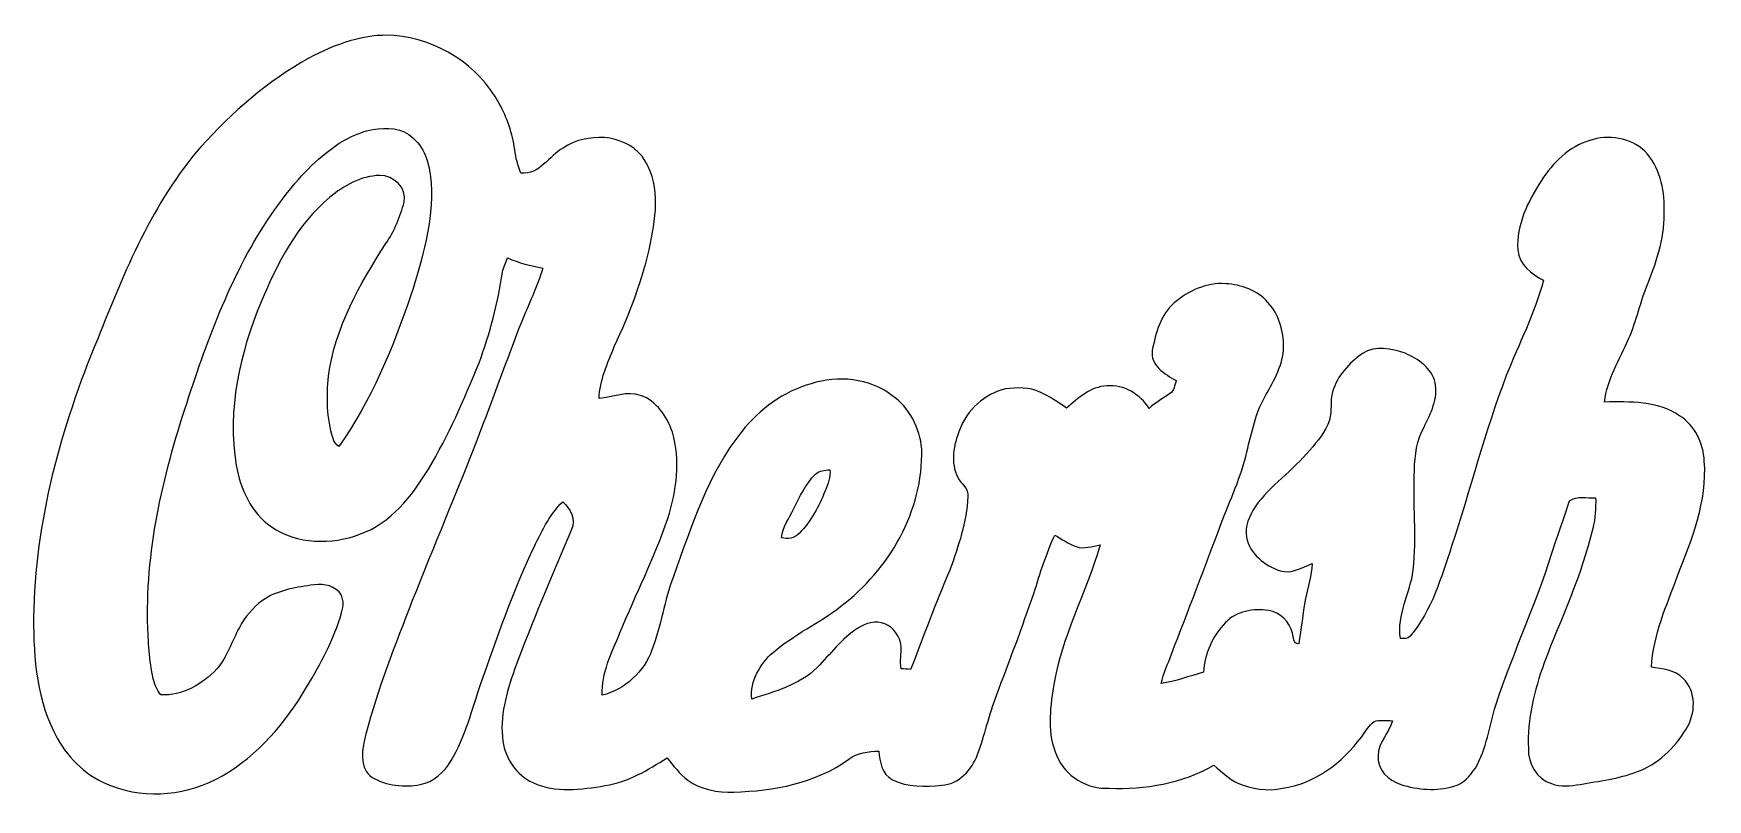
# Model space of a CAD drawing. Header units: centimetres. Extents: x -12.4 to 12.4, y -5.7 to 5.6.
import ezdxf

# ---------------------------------------------------------------- set-up
doc = ezdxf.new("R2010")
doc.units = ezdxf.units.CM
doc.header["$MEASUREMENT"] = 0
doc.layers.add('Camada 1', color=7, linetype='Continuous')

msp = doc.modelspace()

# ---------------------------------------------------------------- linework, layer by layer
at = {"layer": 'Camada 1', "color": 156}
for points, knots in [([(-8.3185, 5.27931), (-7.93185, 5.48569), (-7.49969, 5.64585), (-7.0545, 5.61516), (-7.0545, 5.61516), (-6.4082, 5.56718), (-5.79861, 5.1756), (-5.49168, 4.60409), (-5.49168, 4.60409), (-5.37562, 4.39173), (-5.29412, 4.16031), (-5.26167, 3.92007), (-5.26167, 3.92007), (-5.24615, 3.80012), (-5.21794, 3.68194), (-5.16995, 3.57046), (-5.16995, 3.57046), (-4.89374, 3.54224), (-4.75684, 3.82658), (-4.54377, 3.94404), (-4.54377, 3.94404), (-4.19064, 4.17759), (-3.653, 4.16207), (-3.37219, 3.82269), (-3.37219, 3.82269), (-3.09703, 3.45086), (-3.15806, 2.95556), (-3.2452, 2.53083), (-3.2452, 2.53083), (-3.35774, 1.99884), (-3.55458, 1.48836), (-3.78354, 0.99659), (-3.78354, 0.99659), (-3.88196, 0.74719), (-4.00368, 0.49494), (-4.00897, 0.22189), (-4.00897, 0.22189), (-3.80541, 0.24589), (-3.59798, 0.3376), (-3.39336, 0.27094), (-3.39336, 0.27094), (-3.15524, 0.18486), (-3.00143, -0.04304), (-2.92206, -0.27374), (-2.92206, -0.27374), (-2.79681, -0.69532), (-2.85855, -1.14618), (-2.99049, -1.55821), (-2.99049, -1.55821), (-3.18523, -2.14136), (-3.46779, -2.68958), (-3.69992, -3.25754), (-3.69992, -3.25754), (-3.82198, -3.55353), (-3.97898, -3.85409), (-3.96205, -4.18394), (-3.96205, -4.18394), (-3.62338, -4.10174), (-3.34468, -3.83292), (-3.22438, -3.50908), (-3.22438, -3.50908), (-3.08785, -3.15489), (-3.04305, -2.77283), (-2.90547, -2.41864), (-2.90547, -2.41864), (-2.63489, -1.67286), (-2.39642, -0.89005), (-1.88911, -0.26387), (-1.88911, -0.26387), (-1.6256, 0.06561), (-1.27141, 0.32985), (-0.86147, 0.44379), (-0.86147, 0.44379), (-0.46426, 0.56938), (0.00105, 0.52811), (0.33867, 0.27094), (0.33867, 0.27094), (0.59655, 0.0896), (0.75671, -0.21449), (0.77998, -0.52704), (0.77998, -0.52704), (0.80715, -1.44638), (0.29774, -2.31527), (-0.4205, -2.86278), (-0.4205, -2.86278), (-0.74083, -3.11221), (-1.1176, -3.28153), (-1.42628, -3.54717), (-1.42628, -3.54717), (-1.62136, -3.71827), (-1.77095, -3.97298), (-1.74308, -4.23969), (-1.74308, -4.23969), (-1.40582, -4.12503), (-1.03645, -4.03472), (-0.7754, -3.77577), (-0.7754, -3.77577), (-0.57962, -3.57363), (-0.40674, -3.34256), (-0.16791, -3.18769), (-0.16791, -3.18769), (-0.05079, -3.11431), (0.09983, -3.0674), (0.23424, -3.12242), (0.23424, -3.12242), (0.36829, -3.17675), (0.45507, -3.31505), (0.47554, -3.45475), (0.47554, -3.45475), (0.48048, -3.56622), (0.45225, -3.67841), (0.47659, -3.78919), (0.47659, -3.78919), (0.5228, -3.79236), (0.56902, -3.79694), (0.61524, -3.80188), (0.61524, -3.80188), (0.80751, -3.3087), (0.98743, -2.81023), (1.19768, -2.32445), (1.19768, -2.32445), (1.32503, -1.97238), (1.44744, -1.60901), (1.46614, -1.2326), (1.46614, -1.2326), (1.48307, -1.11195), (1.36455, -1.04493), (1.31762, -0.94791), (1.31762, -0.94791), (1.20156, -0.72884), (1.25377, -0.46355), (1.34231, -0.24411), (1.34231, -0.24411), (1.44955, 0.05503), (1.71484, 0.29562), (2.02564, 0.36547), (2.02564, 0.36547), (2.19569, 0.3891), (2.37808, 0.39475), (2.53717, 0.31962), (2.53717, 0.31962), (2.67794, 0.25717), (2.80317, 0.16581), (2.93193, 0.08183), (2.93193, 0.08183), (3.10515, 0.22895), (3.28719, 0.40252), (3.52882, 0.41027), (3.52882, 0.41027), (3.78459, 0.43921), (4.0199, 0.28292), (4.15819, 0.07761), (4.15819, 0.07761), (4.25238, 0.16191), (4.36209, 0.22506), (4.4651, 0.29739), (4.4651, 0.29739), (4.52895, 0.34008), (4.53495, 0.42333), (4.55965, 0.48965), (4.55965, 0.48965), (4.38925, 0.5842), (4.16842, 0.71472), (4.20404, 0.94402), (4.20404, 0.94402), (4.2545, 1.19627), (4.32435, 1.47109), (4.53002, 1.64394), (4.53002, 1.64394), (4.74062, 1.82104), (5.0119, 1.95192), (5.29307, 1.92829), (5.29307, 1.92829), (5.5252, 1.91664), (5.76438, 1.82915), (5.92067, 1.65064), (5.92067, 1.65064), (6.08717, 1.4746), (6.15385, 1.22414), (6.1528, 0.98636), (6.1528, 0.98636), (6.15102, 0.72707), (6.01169, 0.49954), (5.89173, 0.27905), (5.89173, 0.27905), (5.73651, 0.0208), (5.68254, -0.27975), (5.60599, -0.56727), (5.60599, -0.56727), (5.52626, -0.93802), (5.35939, -1.28093), (5.22639, -1.63405), (5.22639, -1.63405), (4.98474, -2.28177), (4.73604, -2.92664), (4.48909, -3.57222), (4.48909, -3.57222), (4.43442, -3.71651), (4.37198, -3.85833), (4.33317, -4.00826), (4.33317, -4.00826), (4.54837, -3.97722), (4.75402, -3.90031), (4.96252, -3.8414), (4.96252, -3.8414), (4.98369, -3.56658), (5.09939, -3.30164), (5.29166, -3.10373), (5.29166, -3.10373), (5.45182, -2.9337), (5.70511, -2.89102), (5.92771, -2.92381), (5.92771, -2.92381), (6.10059, -2.95063), (6.24628, -3.0935), (6.28332, -3.26354), (6.28332, -3.26354), (6.30731, -3.32034), (6.29179, -3.41948), (6.37716, -3.42018), (6.37716, -3.42018), (6.4149, -3.19651), (6.43678, -2.97039), (6.47912, -2.74778), (6.47912, -2.74778), (6.51016, -2.57457), (6.56624, -2.40558), (6.57965, -2.22919), (6.57965, -2.22919), (6.42549, -2.28106), (6.27167, -2.38901), (6.10198, -2.33398), (6.10198, -2.33398), (5.87233, -2.25848), (5.65009, -2.08314), (5.60139, -1.83549), (5.60139, -1.83549), (5.57423, -1.67498), (5.64479, -1.5187), (5.72947, -1.38711), (5.72947, -1.38711), (5.95347, -1.06291), (6.29391, -0.84666), (6.54156, -0.54327), (6.54156, -0.54327), (6.65621, -0.40815), (6.78074, -0.27094), (6.8326, -0.09701), (6.8326, -0.09701), (6.87809, 0.03951), (6.83612, 0.18803), (6.88092, 0.3249), (6.88092, 0.3249), (6.95113, 0.56161), (7.12645, 0.75459), (7.32542, 0.89322), (7.32542, 0.89322), (7.51557, 1.01318), (7.75723, 0.96801), (7.95619, 0.895), (7.95619, 0.895), (8.15233, 0.81774), (8.35201, 0.67556), (8.40386, 0.45931), (8.40386, 0.45931), (8.44937, 0.22613), (8.33966, 0.00246), (8.23806, -0.20002), (8.23806, -0.20002), (8.13223, -0.39475), (8.09837, -0.61911), (8.09695, -0.83819), (8.09695, -0.83819), (8.07049, -1.33349), (8.13364, -1.83091), (8.0772, -2.3248), (8.0772, -2.3248), (8.03627, -2.66805), (7.82954, -2.98696), (7.88775, -3.34115), (7.88775, -3.34115), (7.93784, -3.3401), (8.00099, -3.35845), (8.03205, -3.30482), (8.03205, -3.30482), (8.35518, -2.92559), (8.49205, -2.43346), (8.64799, -1.9699), (8.64799, -1.9699), (8.92315, -1.12676), (9.14505, -0.26599), (9.45973, 0.56409), (9.45973, 0.56409), (9.64459, 1.03611), (9.88552, 1.48836), (10.01218, 1.98154), (10.01218, 1.98154), (9.83333, 2.07432), (9.64494, 2.21226), (9.63012, 2.43204), (9.63012, 2.43204), (9.60542, 2.80387), (9.78252, 3.15595), (9.98114, 3.45968), (9.98114, 3.45968), (10.14942, 3.72638), (10.39071, 3.96346), (10.69764, 4.05799), (10.69764, 4.05799), (10.97385, 4.14867), (11.30123, 4.09892), (11.51712, 3.89714), (11.51712, 3.89714), (11.73339, 3.66854), (11.81276, 3.34256), (11.80358, 3.03459), (11.80358, 3.03459), (11.82122, 2.65677), (11.70586, 2.28881), (11.56441, 1.9431), (11.56441, 1.9431), (11.45046, 1.67111), (11.39613, 1.37795), (11.27441, 1.10878), (11.27441, 1.10878), (11.14565, 0.80151), (10.95021, 0.51047), (10.91917, 0.17144), (10.91917, 0.17144), (11.29595, 0.17638), (11.70727, 0.1912), (12.03254, -0.0321), (12.03254, -0.0321), (12.26007, -0.17638), (12.38708, -0.44131), (12.39943, -0.70626), (12.39943, -0.70626), (12.44706, -1.30104), (12.21281, -1.86655), (12.00326, -2.41017), (12.00326, -2.41017), (11.83993, -2.85043), (11.6399, -3.2907), (11.6145, -3.76624), (11.6145, -3.76624), (11.7796, -3.78882), (11.95916, -3.80965), (12.08405, -3.93312), (12.08405, -3.93312), (12.28936, -4.12679), (12.27137, -4.46122), (12.13061, -4.68736), (12.13061, -4.68736), (11.95916, -4.9671), (11.70763, -5.21229), (11.39296, -5.322), (11.39296, -5.322), (11.12519, -5.42642), (10.83768, -5.45606), (10.55722, -5.50721), (10.55722, -5.50721), (10.41576, -5.53295), (10.26583, -5.54813), (10.12825, -5.49556), (10.12825, -5.49556), (9.91376, -5.42607), (9.7783, -5.19677), (9.78712, -4.97628), (9.78712, -4.97628), (9.76383, -4.54025), (9.87812, -4.11198), (10.02135, -3.70416), (10.02135, -3.70416), (10.27112, -3.0427), (10.58192, -2.4003), (10.74242, -1.70814), (10.74242, -1.70814), (10.78442, -1.55928), (10.789, -1.4037), (10.78583, -1.25024), (10.78583, -1.25024), (10.65988, -1.26188), (10.50607, -1.21072), (10.40024, -1.29504), (10.40024, -1.29504), (10.32898, -1.49718), (10.26548, -1.70249), (10.19033, -1.90394), (10.19033, -1.90394), (9.9455, -2.7312), (9.57226, -3.5126), (9.30344, -4.33139), (9.30344, -4.33139), (9.20855, -4.64397), (9.16657, -4.9784), (9.00041, -5.26486), (9.00041, -5.26486), (8.9214, -5.38091), (8.8212, -5.50016), (8.67903, -5.53507), (8.67903, -5.53507), (8.42291, -5.61269), (8.14528, -5.5887), (7.89305, -5.50862), (7.89305, -5.50862), (7.71136, -5.45007), (7.53392, -5.28672), (7.55896, -5.07965), (7.55896, -5.07965), (7.55297, -4.88102), (7.72476, -4.74486), (7.76817, -4.5614), (7.76817, -4.5614), (7.67749, -4.55965), (7.58437, -4.54907), (7.49545, -4.57129), (7.49545, -4.57129), (7.41574, -4.63373), (7.36811, -4.72687), (7.30744, -4.80625), (7.30744, -4.80625), (7.02203, -5.18407), (6.61528, -5.50016), (6.1348, -5.56577), (6.1348, -5.56577), (5.91255, -5.61269), (5.67901, -5.57917), (5.47229, -5.48781), (5.47229, -5.48781), (5.33681, -5.42571), (5.23098, -5.31777), (5.1181, -5.22393), (5.1181, -5.22393), (4.64855, -5.49451), (4.09787, -5.58446), (3.56164, -5.56436), (3.56164, -5.56436), (3.23497, -5.58729), (2.91324, -5.38373), (2.78448, -5.08494), (2.78448, -5.08494), (2.6423, -4.76003), (2.68286, -4.39596), (2.73507, -4.05589), (2.73507, -4.05589), (2.8515, -3.31927), (3.22757, -2.66064), (3.42793, -1.94875), (3.42793, -1.94875), (3.31187, -1.97484), (3.18947, -2.014), (3.07128, -1.9766), (3.07128, -1.9766), (2.95592, -1.93957), (2.86208, -1.85844), (2.75449, -1.80552), (2.75449, -1.80552), (2.62819, -2.08104), (2.53753, -2.37067), (2.44897, -2.65994), (2.44897, -2.65994), (2.27012, -3.17112), (2.08421, -3.68017), (1.88982, -4.18606), (1.88982, -4.18606), (1.78118, -4.47321), (1.71555, -4.77485), (1.61008, -5.06341), (1.61008, -5.06341), (1.52646, -5.29271), (1.33139, -5.50545), (1.07492, -5.52131), (1.07492, -5.52131), (0.83114, -5.54284), (0.56761, -5.55412), (0.3443, -5.43772), (0.3443, -5.43772), (0.19085, -5.35622), (0.15239, -5.17065), (0.14569, -5.0119), (0.14569, -5.0119), (-0.00916, -5.01967), (-0.17497, -5.03344), (-0.30232, -5.1315), (-0.30232, -5.1315), (-0.79269, -5.49063), (-1.41464, -5.60704), (-2.01083, -5.62081), (-2.01083, -5.62081), (-2.24825, -5.62997), (-2.49765, -5.58765), (-2.69239, -5.443), (-2.69239, -5.443), (-2.82046, -5.35905), (-2.90194, -5.22639), (-2.99931, -5.11174), (-2.99931, -5.11174), (-3.28224, -5.29624), (-3.5821, -5.47158), (-3.92041, -5.52662), (-3.92041, -5.52662), (-4.27319, -5.58129), (-4.65666, -5.64373), (-4.99109, -5.4797), (-4.99109, -5.4797), (-5.23592, -5.37245), (-5.39855, -5.12655), (-5.43806, -4.86657), (-5.43806, -4.86657), (-5.48922, -4.50249), (-5.38268, -4.1416), (-5.26415, -3.80152), (-5.26415, -3.80152), (-5.0052, -3.09879), (-4.7117, -2.40982), (-4.42029, -1.72013), (-4.42029, -1.72013), (-4.34481, -1.57585), (-4.439, -1.40757), (-4.54837, -1.30986), (-4.54837, -1.30986), (-4.7558, -1.50883), (-4.87115, -1.77729), (-4.99886, -2.02952), (-4.99886, -2.02952), (-5.3026, -2.66982), (-5.52414, -3.34468), (-5.7665, -4.00967), (-5.7665, -4.00967), (-5.89562, -4.39666), (-5.99546, -4.79918), (-6.20572, -5.15267), (-6.20572, -5.15267), (-6.30802, -5.322), (-6.46324, -5.47652), (-6.66608, -5.50932), (-6.66608, -5.50932), (-6.9035, -5.55519), (-7.16704, -5.52944), (-7.37763, -5.40526), (-7.37763, -5.40526), (-7.58789, -5.25992), (-7.52228, -4.97346), (-7.47323, -4.76355), (-7.47323, -4.76355), (-7.29721, -4.08445), (-7.0365, -3.43146), (-6.78249, -2.77883), (-6.78249, -2.77883), (-6.46465, -1.97026), (-6.12386, -1.17086), (-5.80989, -0.36089), (-5.80989, -0.36089), (-5.59223, 0.21166), (-5.38268, 0.78739), (-5.1629, 1.35924), (-5.1629, 1.35924), (-5.05459, 1.62524), (-4.92901, 1.88489), (-4.84363, 2.16005), (-4.84363, 2.16005), (-5.0225, 2.19533), (-5.19994, 2.23731), (-5.36645, 2.31281), (-5.36645, 2.31281), (-5.39679, 2.24401), (-5.4296, 2.17487), (-5.44371, 2.10007), (-5.44371, 2.10007), (-5.5118, 1.64041), (-5.63138, 1.18745), (-5.79154, 0.7514), (-5.79154, 0.7514), (-6.0152, 0.21378), (-6.24346, -0.32561), (-6.54437, -0.82549), (-6.54437, -0.82549), (-6.78709, -1.22802), (-7.10423, -1.62665), (-7.56002, -1.79246), (-7.56002, -1.79246), (-7.98336, -1.94804), (-8.49665, -1.94663), (-8.87553, -1.67993), (-8.87553, -1.67993), (-9.17821, -1.4753), (-9.33344, -1.11619), (-9.39729, -0.76799), (-9.39729, -0.76799), (-9.53417, 0.05503), (-9.34437, 0.89782), (-9.02793, 1.6577), (-9.02793, 1.6577), (-8.78699, 2.2299), (-8.497, 2.80987), (-8.00876, 3.21203), (-8.00876, 3.21203), (-7.79992, 3.38596), (-7.5452, 3.53201), (-7.26687, 3.53625), (-7.26687, 3.53625), (-7.06332, 3.54012), (-6.85906, 3.35492), (-6.90316, 3.14218), (-6.90316, 3.14218), (-6.96453, 2.92522), (-7.04639, 2.70968), (-7.17761, 2.52482), (-7.17761, 2.52482), (-7.56179, 1.92158), (-7.93256, 1.27847), (-8.02604, 0.55703), (-8.02604, 0.55703), (-8.0592, 0.2487), (-8.05285, -0.0702), (-7.95867, -0.36829), (-7.95867, -0.36829), (-7.94808, -0.41875), (-7.91245, -0.4572), (-7.87505, -0.49072), (-7.87505, -0.49072), (-7.39174, 0.19015), (-7.07107, 0.97155), (-6.80473, 1.7586), (-6.80473, 1.7586), (-6.63151, 2.29517), (-6.47347, 2.85255), (-6.50168, 3.42194), (-6.50168, 3.42194), (-6.52285, 3.66394), (-6.57895, 3.92852), (-6.77262, 4.09363), (-6.77262, 4.09363), (-6.92538, 4.25167), (-7.16492, 4.24885), (-7.36669, 4.22027), (-7.36669, 4.22027), (-7.62669, 4.16877), (-7.86448, 4.03718), (-8.0659, 3.86785), (-8.0659, 3.86785), (-8.36541, 3.63607), (-8.60178, 3.33691), (-8.82297, 3.03247), (-8.82297, 3.03247), (-9.41528, 2.19321), (-9.78041, 1.22237), (-10.09861, 0.2533), (-10.09861, 0.2533), (-10.46091, -0.82868), (-10.73819, -1.95757), (-10.71209, -3.1062), (-10.71209, -3.1062), (-10.70362, -3.38454), (-10.69057, -3.66501), (-10.63025, -3.9377), (-10.63025, -3.9377), (-10.61297, -4.02624), (-10.56781, -4.10491), (-10.51736, -4.17865), (-10.51736, -4.17865), (-10.19563, -4.19559), (-9.89859, -4.01742), (-9.68375, -3.79201), (-9.68375, -3.79201), (-9.53169, -3.61209), (-9.46326, -3.38067), (-9.35037, -3.17712), (-9.35037, -3.17712), (-9.26994, -3.01907), (-9.14823, -2.88466), (-9.00853, -2.77636), (-9.00853, -2.77636), (-8.79933, -2.62995), (-8.53969, -2.58762), (-8.29275, -2.54987), (-8.29275, -2.54987), (-8.14881, -2.52871), (-7.97489, -2.53152), (-7.87118, -2.64971), (-7.87118, -2.64971), (-7.79322, -2.73297), (-7.80308, -2.85715), (-7.83307, -2.95875), (-7.83307, -2.95875), (-7.94631, -3.35209), (-8.14492, -3.71439), (-8.35201, -4.06541), (-8.35201, -4.06541), (-8.66245, -4.59139), (-9.07379, -5.07929), (-9.61072, -5.38339), (-9.61072, -5.38339), (-10.10108, -5.66807), (-10.71845, -5.73263), (-11.25113, -5.53084), (-11.25113, -5.53084), (-11.59333, -5.40278), (-11.88085, -5.14419), (-12.05335, -4.82282), (-12.05335, -4.82282), (-12.35674, -4.28059), (-12.40719, -3.64172), (-12.40648, -3.03247), (-12.40648, -3.03247), (-12.38814, -1.60267), (-11.99868, -0.2025), (-11.45398, 1.11125), (-11.45398, 1.11125), (-11.05534, 2.11278), (-10.6366, 3.13513), (-9.92399, 3.96063), (-9.92399, 3.96063), (-9.45762, 4.47498), (-8.92951, 4.94347), (-8.3185, 5.27931)], [0, 0, 0, 0, 0.00555556, 0.00555556, 0.00555556, 0.00555556, 0.01111111, 0.01111111, 0.01111111, 0.01111111, 0.01666667, 0.01666667, 0.01666667, 0.01666667, 0.02222222, 0.02222222, 0.02222222, 0.02222222, 0.02777778, 0.02777778, 0.02777778, 0.02777778, 0.03333333, 0.03333333, 0.03333333, 0.03333333, 0.03888889, 0.03888889, 0.03888889, 0.03888889, 0.04444444, 0.04444444, 0.04444444, 0.04444444, 0.05, 0.05, 0.05, 0.05, 0.05555556, 0.05555556, 0.05555556, 0.05555556, 0.06111111, 0.06111111, 0.06111111, 0.06111111, 0.06666667, 0.06666667, 0.06666667, 0.06666667, 0.07222222, 0.07222222, 0.07222222, 0.07222222, 0.07777778, 0.07777778, 0.07777778, 0.07777778, 0.08333333, 0.08333333, 0.08333333, 0.08333333, 0.08888889, 0.08888889, 0.08888889, 0.08888889, 0.09444444, 0.09444444, 0.09444444, 0.09444444, 0.1, 0.1, 0.1, 0.1, 0.10555556, 0.10555556, 0.10555556, 0.10555556, 0.11111111, 0.11111111, 0.11111111, 0.11111111, 0.11666667, 0.11666667, 0.11666667, 0.11666667, 0.12222222, 0.12222222, 0.12222222, 0.12222222, 0.12777778, 0.12777778, 0.12777778, 0.12777778, 0.13333333, 0.13333333, 0.13333333, 0.13333333, 0.13888889, 0.13888889, 0.13888889, 0.13888889, 0.14444444, 0.14444444, 0.14444444, 0.14444444, 0.15, 0.15, 0.15, 0.15, 0.15555556, 0.15555556, 0.15555556, 0.15555556, 0.16111111, 0.16111111, 0.16111111, 0.16111111, 0.16666667, 0.16666667, 0.16666667, 0.16666667, 0.17222222, 0.17222222, 0.17222222, 0.17222222, 0.17777778, 0.17777778, 0.17777778, 0.17777778, 0.18333333, 0.18333333, 0.18333333, 0.18333333, 0.18888889, 0.18888889, 0.18888889, 0.18888889, 0.19444444, 0.19444444, 0.19444444, 0.19444444, 0.2, 0.2, 0.2, 0.2, 0.20555556, 0.20555556, 0.20555556, 0.20555556, 0.21111111, 0.21111111, 0.21111111, 0.21111111, 0.21666667, 0.21666667, 0.21666667, 0.21666667, 0.22222222, 0.22222222, 0.22222222, 0.22222222, 0.22777778, 0.22777778, 0.22777778, 0.22777778, 0.23333333, 0.23333333, 0.23333333, 0.23333333, 0.23888889, 0.23888889, 0.23888889, 0.23888889, 0.24444444, 0.24444444, 0.24444444, 0.24444444, 0.25, 0.25, 0.25, 0.25, 0.25555556, 0.25555556, 0.25555556, 0.25555556, 0.26111111, 0.26111111, 0.26111111, 0.26111111, 0.26666667, 0.26666667, 0.26666667, 0.26666667, 0.27222222, 0.27222222, 0.27222222, 0.27222222, 0.27777778, 0.27777778, 0.27777778, 0.27777778, 0.28333333, 0.28333333, 0.28333333, 0.28333333, 0.28888889, 0.28888889, 0.28888889, 0.28888889, 0.29444444, 0.29444444, 0.29444444, 0.29444444, 0.3, 0.3, 0.3, 0.3, 0.30555556, 0.30555556, 0.30555556, 0.30555556, 0.31111111, 0.31111111, 0.31111111, 0.31111111, 0.31666667, 0.31666667, 0.31666667, 0.31666667, 0.32222222, 0.32222222, 0.32222222, 0.32222222, 0.32777778, 0.32777778, 0.32777778, 0.32777778, 0.33333333, 0.33333333, 0.33333333, 0.33333333, 0.33888889, 0.33888889, 0.33888889, 0.33888889, 0.34444444, 0.34444444, 0.34444444, 0.34444444, 0.35, 0.35, 0.35, 0.35, 0.35555556, 0.35555556, 0.35555556, 0.35555556, 0.36111111, 0.36111111, 0.36111111, 0.36111111, 0.36666667, 0.36666667, 0.36666667, 0.36666667, 0.37222222, 0.37222222, 0.37222222, 0.37222222, 0.37777778, 0.37777778, 0.37777778, 0.37777778, 0.38333333, 0.38333333, 0.38333333, 0.38333333, 0.38888889, 0.38888889, 0.38888889, 0.38888889, 0.39444444, 0.39444444, 0.39444444, 0.39444444, 0.4, 0.4, 0.4, 0.4, 0.40555556, 0.40555556, 0.40555556, 0.40555556, 0.41111111, 0.41111111, 0.41111111, 0.41111111, 0.41666667, 0.41666667, 0.41666667, 0.41666667, 0.42222222, 0.42222222, 0.42222222, 0.42222222, 0.42777778, 0.42777778, 0.42777778, 0.42777778, 0.43333333, 0.43333333, 0.43333333, 0.43333333, 0.43888889, 0.43888889, 0.43888889, 0.43888889, 0.44444444, 0.44444444, 0.44444444, 0.44444444, 0.45, 0.45, 0.45, 0.45, 0.45555556, 0.45555556, 0.45555556, 0.45555556, 0.46111111, 0.46111111, 0.46111111, 0.46111111, 0.46666667, 0.46666667, 0.46666667, 0.46666667, 0.47222222, 0.47222222, 0.47222222, 0.47222222, 0.47777778, 0.47777778, 0.47777778, 0.47777778, 0.48333333, 0.48333333, 0.48333333, 0.48333333, 0.48888889, 0.48888889, 0.48888889, 0.48888889, 0.49444444, 0.49444444, 0.49444444, 0.49444444, 0.5, 0.5, 0.5, 0.5, 0.50555556, 0.50555556, 0.50555556, 0.50555556, 0.51111111, 0.51111111, 0.51111111, 0.51111111, 0.51666667, 0.51666667, 0.51666667, 0.51666667, 0.52222222, 0.52222222, 0.52222222, 0.52222222, 0.52777778, 0.52777778, 0.52777778, 0.52777778, 0.53333333, 0.53333333, 0.53333333, 0.53333333, 0.53888889, 0.53888889, 0.53888889, 0.53888889, 0.54444444, 0.54444444, 0.54444444, 0.54444444, 0.55, 0.55, 0.55, 0.55, 0.55555556, 0.55555556, 0.55555556, 0.55555556, 0.56111111, 0.56111111, 0.56111111, 0.56111111, 0.56666667, 0.56666667, 0.56666667, 0.56666667, 0.57222222, 0.57222222, 0.57222222, 0.57222222, 0.57777778, 0.57777778, 0.57777778, 0.57777778, 0.58333333, 0.58333333, 0.58333333, 0.58333333, 0.58888889, 0.58888889, 0.58888889, 0.58888889, 0.59444444, 0.59444444, 0.59444444, 0.59444444, 0.6, 0.6, 0.6, 0.6, 0.60555556, 0.60555556, 0.60555556, 0.60555556, 0.61111111, 0.61111111, 0.61111111, 0.61111111, 0.61666667, 0.61666667, 0.61666667, 0.61666667, 0.62222222, 0.62222222, 0.62222222, 0.62222222, 0.62777778, 0.62777778, 0.62777778, 0.62777778, 0.63333333, 0.63333333, 0.63333333, 0.63333333, 0.63888889, 0.63888889, 0.63888889, 0.63888889, 0.64444444, 0.64444444, 0.64444444, 0.64444444, 0.65, 0.65, 0.65, 0.65, 0.65555556, 0.65555556, 0.65555556, 0.65555556, 0.66111111, 0.66111111, 0.66111111, 0.66111111, 0.66666667, 0.66666667, 0.66666667, 0.66666667, 0.67222222, 0.67222222, 0.67222222, 0.67222222, 0.67777778, 0.67777778, 0.67777778, 0.67777778, 0.68333333, 0.68333333, 0.68333333, 0.68333333, 0.68888889, 0.68888889, 0.68888889, 0.68888889, 0.69444444, 0.69444444, 0.69444444, 0.69444444, 0.7, 0.7, 0.7, 0.7, 0.70555556, 0.70555556, 0.70555556, 0.70555556, 0.71111111, 0.71111111, 0.71111111, 0.71111111, 0.71666667, 0.71666667, 0.71666667, 0.71666667, 0.72222222, 0.72222222, 0.72222222, 0.72222222, 0.72777778, 0.72777778, 0.72777778, 0.72777778, 0.73333333, 0.73333333, 0.73333333, 0.73333333, 0.73888889, 0.73888889, 0.73888889, 0.73888889, 0.74444444, 0.74444444, 0.74444444, 0.74444444, 0.75, 0.75, 0.75, 0.75, 0.75555556, 0.75555556, 0.75555556, 0.75555556, 0.76111111, 0.76111111, 0.76111111, 0.76111111, 0.76666667, 0.76666667, 0.76666667, 0.76666667, 0.77222222, 0.77222222, 0.77222222, 0.77222222, 0.77777778, 0.77777778, 0.77777778, 0.77777778, 0.78333333, 0.78333333, 0.78333333, 0.78333333, 0.78888889, 0.78888889, 0.78888889, 0.78888889, 0.79444444, 0.79444444, 0.79444444, 0.79444444, 0.8, 0.8, 0.8, 0.8, 0.80555556, 0.80555556, 0.80555556, 0.80555556, 0.81111111, 0.81111111, 0.81111111, 0.81111111, 0.81666667, 0.81666667, 0.81666667, 0.81666667, 0.82222222, 0.82222222, 0.82222222, 0.82222222, 0.82777778, 0.82777778, 0.82777778, 0.82777778, 0.83333333, 0.83333333, 0.83333333, 0.83333333, 0.83888889, 0.83888889, 0.83888889, 0.83888889, 0.84444444, 0.84444444, 0.84444444, 0.84444444, 0.85, 0.85, 0.85, 0.85, 0.85555556, 0.85555556, 0.85555556, 0.85555556, 0.86111111, 0.86111111, 0.86111111, 0.86111111, 0.86666667, 0.86666667, 0.86666667, 0.86666667, 0.87222222, 0.87222222, 0.87222222, 0.87222222, 0.87777778, 0.87777778, 0.87777778, 0.87777778, 0.88333333, 0.88333333, 0.88333333, 0.88333333, 0.88888889, 0.88888889, 0.88888889, 0.88888889, 0.89444444, 0.89444444, 0.89444444, 0.89444444, 0.9, 0.9, 0.9, 0.9, 0.90555556, 0.90555556, 0.90555556, 0.90555556, 0.91111111, 0.91111111, 0.91111111, 0.91111111, 0.91666667, 0.91666667, 0.91666667, 0.91666667, 0.92222222, 0.92222222, 0.92222222, 0.92222222, 0.92777778, 0.92777778, 0.92777778, 0.92777778, 0.93333333, 0.93333333, 0.93333333, 0.93333333, 0.93888889, 0.93888889, 0.93888889, 0.93888889, 0.94444444, 0.94444444, 0.94444444, 0.94444444, 0.95, 0.95, 0.95, 0.95, 0.95555556, 0.95555556, 0.95555556, 0.95555556, 0.96111111, 0.96111111, 0.96111111, 0.96111111, 0.96666667, 0.96666667, 0.96666667, 0.96666667, 0.97222222, 0.97222222, 0.97222222, 0.97222222, 0.97777778, 0.97777778, 0.97777778, 0.97777778, 0.98333333, 0.98333333, 0.98333333, 0.98333333, 0.98888889, 0.98888889, 0.98888889, 0.98888889, 1, 1, 1, 1]), ([(-0.7955, -0.90028), (-0.7955, -0.90028), (-0.7955, -0.90028), (-0.7955, -0.90028), (-0.7955, -0.90028), (-0.94543, -1.04352), (-1.0287, -1.23825), (-1.1243, -1.41887), (-1.1243, -1.41887), (-1.18991, -1.55716), (-1.28481, -1.68697), (-1.29998, -1.84396), (-1.29998, -1.84396), (-1.2086, -1.87006), (-1.10737, -1.85278), (-1.04034, -1.78187), (-1.04034, -1.78187), (-0.86501, -1.60408), (-0.74471, -1.379), (-0.65298, -1.14828), (-0.65298, -1.14828), (-0.61489, -1.04775), (-0.5708, -0.94438), (-0.58313, -0.83431), (-0.58313, -0.83431), (-0.65687, -0.84172), (-0.74048, -0.84242), (-0.7955, -0.90028)], [0, 0, 0, 0, 0.125, 0.125, 0.125, 0.125, 0.25, 0.25, 0.25, 0.25, 0.375, 0.375, 0.375, 0.375, 0.5, 0.5, 0.5, 0.5, 0.625, 0.625, 0.625, 0.625, 0.75, 0.75, 0.75, 0.75, 1, 1, 1, 1])]:
    msp.add_open_spline(points, degree=3, knots=knots, dxfattribs=at)

doc.saveas('drawing.dxf')
